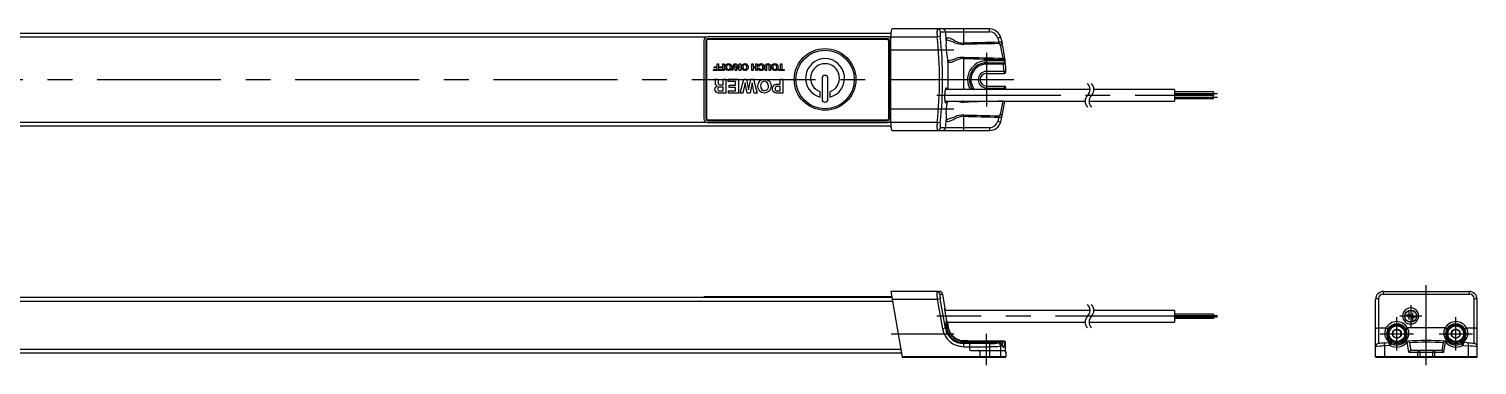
# Model space of a CAD drawing. Extents: x 1 to 743, y 0 to 119.
# Drawn here: x 371.7 to 742.8, y 33.2 to 119.3 of the extents above; entities that cross this region are included whole.
import ezdxf

# ---------------------------------------------------------------- set-up
doc = ezdxf.new("R2010")
doc.units = 0
doc.linetypes.add('CENTER', pattern=[50.8, 31.75, -6.35, 6.35, -6.35])
doc.linetypes.add('DASHED', pattern=[19.05, 12.7, -6.35])
doc.layers.get('0').update_dxf_attribs({"linetype": 'CONTINUOUS'})
doc.layers.add('CENTER', color=1, linetype='CENTER')

msp = doc.modelspace()

# ---------------------------------------------------------------- linework, layer by layer
at = {"color": 7, "linetype": 'CONTINUOUS'}
for p, q in [((617.87, 119.27), (592.91, 119.27)), ((611.27, 115.64), (611.27, 119.27)), ((617.87, 118.56), (617.87, 119.27)), ((61.62, 118.17), (592.6, 118.17)), ((545.24, 117.17), (61.66, 117.17)), ((544.68, 116.27), (544.68, 96.27)), ((545.18, 116.27), (545.18, 96.27)), ((545.38, 116.27), (545.38, 96.27)), ((591.68, 117.27), (545.68, 117.27)), ((591.68, 116.77), (545.68, 116.77)), ((591.68, 116.57), (545.68, 116.57)), ((591.98, 116.27), (591.98, 96.27)), ((592.12, 117.17), (592.56, 117.17)), ((592.18, 116.27), (592.18, 96.27)), ((592.56, 117.27), (604.47, 117.27)), ((592.56, 95.27), (592.56, 117.27)), ((605.25, 117.36), (604.47, 117.27)), ((605.32, 118.56), (617.87, 118.56)), ((606.8, 116.43), (606.81, 116.51)), ((606.81, 116.51), (606.81, 116.61)), ((620, 116.91), (620.25, 115.88)), ((620.75, 115.23), (620.65, 115.2)), ((620.85, 115.26), (620.75, 115.23)), ((620.77, 117.03), (621.13, 115.56)), ((620.94, 115.3), (620.85, 115.26)), ((621.01, 115.35), (620.94, 115.3)), ((621.07, 115.4), (621.01, 115.35)), ((621.11, 115.45), (621.07, 115.4)), ((621.13, 115.5), (621.11, 115.45)), ((621.13, 115.56), (621.13, 115.5)), ((611.27, 103.77), (611.27, 111.7)), ((547.18, 108.6), (547.18, 108.89)), ((547.18, 108.89), (548.04, 108.89)), ((548.4, 108.6), (547.18, 108.6)), ((547.28, 109.31), (547.28, 109.59)), ((547.28, 109.59), (548.04, 109.59)), ((548.04, 109.31), (547.28, 109.31)), ((548.04, 109.59), (548.04, 110.36)), ((548.04, 110.36), (548.4, 110.36)), ((548.04, 108.89), (548.04, 109.31)), ((548.4, 110.36), (548.4, 108.6)), ((548.63, 108.6), (548.63, 108.89)), ((548.63, 108.89), (549.5, 108.89)), ((549.85, 108.6), (548.63, 108.6)), ((548.73, 109.31), (548.73, 109.59)), ((548.73, 109.59), (549.5, 109.59)), ((549.5, 109.31), (548.73, 109.31)), ((549.5, 109.59), (549.5, 110.36)), ((549.5, 110.36), (549.85, 110.36)), ((549.5, 108.89), (549.5, 109.31)), ((549.85, 110.36), (549.85, 108.6)), ((550.12, 109.5), (550.18, 109.87)), ((550.15, 109.2), (550.12, 109.5)), ((550.33, 108.87), (550.15, 109.2)), ((550.18, 109.87), (550.4, 110.19)), ((550.56, 108.68), (550.33, 108.87)), ((550.4, 110.19), (550.66, 110.34)), ((550.54, 109.87), (550.45, 109.51)), ((550.45, 109.51), (550.48, 109.26)), ((550.48, 109.26), (550.6, 109.05)), ((550.7, 110.04), (550.54, 109.87)), ((550.94, 108.6), (550.56, 108.68)), ((550.6, 109.05), (550.77, 108.94)), ((550.66, 110.34), (550.95, 110.39)), ((550.93, 110.1), (550.7, 110.04)), ((550.77, 108.94), (550.96, 108.91)), ((551.13, 110.07), (550.93, 110.1)), ((551.1, 108.61), (550.94, 108.6)), ((550.95, 110.39), (551.34, 110.31)), ((550.96, 108.91), (551.2, 108.96)), ((551.26, 108.65), (551.1, 108.61)), ((551.3, 109.96), (551.13, 110.07)), ((551.2, 108.96), (551.37, 109.13)), ((551.4, 108.72), (551.26, 108.65)), ((551.43, 109.75), (551.3, 109.96)), ((551.34, 110.31), (551.58, 110.12)), ((551.37, 109.13), (551.44, 109.31)), ((551.59, 108.88), (551.4, 108.72)), ((551.46, 109.5), (551.43, 109.75)), ((551.44, 109.31), (551.46, 109.5)), ((551.58, 110.12), (551.76, 109.79)), ((551.73, 109.13), (551.59, 108.88)), ((551.79, 109.49), (551.73, 109.13)), ((551.76, 109.79), (551.79, 109.49)), ((551.89, 108.64), (552.39, 110.36)), ((552.03, 108.64), (551.89, 108.64)), ((552.53, 110.36), (552.03, 108.64)), ((552.39, 110.36), (552.53, 110.36)), ((552.7, 108.6), (552.7, 110.36)), ((552.7, 110.36), (553.05, 110.36)), ((553.05, 108.6), (552.7, 108.6)), ((553.05, 110.36), (553.75, 109.12)), ((553.75, 108.6), (553.05, 109.8)), ((553.05, 109.8), (553.05, 108.6)), ((553.75, 109.12), (553.75, 110.36)), ((553.75, 110.36), (554.11, 110.36)), ((554.11, 108.6), (553.75, 108.6)), ((554.11, 110.36), (554.11, 108.6)), ((554.35, 109.5), (554.41, 109.87)), ((554.39, 109.2), (554.35, 109.5)), ((554.56, 108.87), (554.39, 109.2)), ((554.41, 109.87), (554.63, 110.19)), ((554.8, 108.68), (554.56, 108.87)), ((554.63, 110.19), (554.89, 110.34)), ((554.77, 109.87), (554.68, 109.51)), ((554.68, 109.51), (554.71, 109.26)), ((554.71, 109.26), (554.84, 109.05)), ((554.94, 110.04), (554.77, 109.87)), ((555.17, 108.6), (554.8, 108.68)), ((554.84, 109.05), (555, 108.94)), ((554.89, 110.34), (555.19, 110.39)), ((555.17, 110.1), (554.94, 110.04)), ((555, 108.94), (555.19, 108.91)), ((555.36, 110.07), (555.17, 110.1)), ((555.33, 108.61), (555.17, 108.6)), ((555.19, 110.39), (555.57, 110.31)), ((555.19, 108.91), (555.43, 108.96)), ((555.49, 108.65), (555.33, 108.61)), ((555.53, 109.96), (555.36, 110.07)), ((555.43, 108.96), (555.6, 109.13)), ((555.64, 108.72), (555.49, 108.65)), ((555.66, 109.75), (555.53, 109.96)), ((555.57, 110.31), (555.81, 110.12)), ((555.6, 109.13), (555.67, 109.31)), ((555.82, 108.88), (555.64, 108.72)), ((555.69, 109.5), (555.66, 109.75)), ((555.67, 109.31), (555.69, 109.5)), ((555.81, 110.12), (555.99, 109.79)), ((555.97, 109.13), (555.82, 108.88)), ((556.03, 109.49), (555.97, 109.13)), ((555.99, 109.79), (556.03, 109.49)), ((556.93, 108.6), (556.93, 110.36)), ((556.93, 110.36), (557.28, 110.36)), ((557.28, 108.6), (556.93, 108.6)), ((557.28, 110.36), (557.28, 109.55)), ((557.28, 109.55), (557.99, 109.55)), ((557.99, 109.26), (557.28, 109.26)), ((557.28, 109.26), (557.28, 108.6)), ((557.99, 109.55), (557.99, 110.36)), ((557.99, 110.36), (558.34, 110.36)), ((557.99, 108.6), (557.99, 109.26)), ((558.34, 108.6), (557.99, 108.6)), ((558.34, 110.36), (558.34, 108.6)), ((558.58, 109.75), (558.66, 110.05)), ((558.93, 109.75), (558.58, 109.75)), ((558.62, 108.99), (558.58, 109.22)), ((558.58, 109.22), (558.92, 109.22)), ((558.76, 108.8), (558.62, 108.99)), ((558.66, 110.05), (558.82, 110.24)), ((559.01, 108.65), (558.76, 108.8)), ((558.82, 110.24), (559.1, 110.36)), ((558.92, 109.22), (558.97, 109.07)), ((558.95, 109.88), (558.93, 109.75)), ((559.02, 109.98), (558.95, 109.88)), ((558.97, 109.07), (559.08, 108.96)), ((559.31, 108.6), (559.01, 108.65)), ((559.16, 110.07), (559.02, 109.98)), ((559.08, 108.96), (559.19, 108.9)), ((559.1, 110.36), (559.34, 110.39)), ((559.32, 110.1), (559.16, 110.07)), ((559.19, 108.9), (559.31, 108.89)), ((559.31, 108.89), (559.6, 109)), ((559.6, 108.65), (559.31, 108.6)), ((559.5, 110.06), (559.32, 110.1)), ((559.34, 110.39), (559.7, 110.3)), ((559.65, 109.94), (559.5, 110.06)), ((559.6, 109), (559.7, 109.13)), ((559.9, 108.86), (559.6, 108.65)), ((559.75, 109.73), (559.65, 109.94)), ((559.7, 110.3), (559.97, 110.05)), ((559.7, 109.13), (559.75, 109.28)), ((559.77, 109.5), (559.75, 109.73)), ((559.75, 109.28), (559.77, 109.5)), ((560.05, 109.11), (559.9, 108.86)), ((559.97, 110.05), (560.07, 109.77)), ((560.1, 109.48), (560.05, 109.11)), ((560.07, 109.77), (560.1, 109.48)), ((560.39, 109.84), (560.44, 110.06)), ((560.39, 108.6), (560.39, 109.84)), ((560.74, 108.6), (560.39, 108.6)), ((560.44, 110.06), (560.55, 110.21)), ((560.55, 110.21), (560.84, 110.36)), ((560.77, 109.94), (560.74, 109.83)), ((560.74, 109.83), (560.74, 108.6)), ((560.81, 109.99), (560.77, 109.94)), ((560.97, 110.07), (560.81, 109.99)), ((560.84, 110.36), (561.1, 110.39)), ((561.09, 110.08), (560.97, 110.07)), ((561.19, 110.07), (561.09, 110.08)), ((561.1, 110.39), (561.36, 110.34)), ((561.28, 110.03), (561.19, 110.07)), ((561.37, 109.94), (561.28, 110.03)), ((561.36, 110.34), (561.59, 110.19)), ((561.41, 109.83), (561.37, 109.94)), ((561.41, 108.6), (561.41, 109.83)), ((561.76, 108.6), (561.41, 108.6)), ((561.59, 110.19), (561.71, 110.02)), ((561.71, 110.02), (561.76, 109.82)), ((561.76, 109.82), (561.76, 108.6)), ((562.02, 109.5), (562.09, 109.87)), ((562.06, 109.2), (562.02, 109.5)), ((562.23, 108.87), (562.06, 109.2)), ((562.09, 109.87), (562.3, 110.19)), ((562.47, 108.68), (562.23, 108.87)), ((562.3, 110.19), (562.56, 110.34)), ((562.44, 109.87), (562.35, 109.51)), ((562.35, 109.51), (562.39, 109.26)), ((562.39, 109.26), (562.51, 109.05)), ((562.61, 110.04), (562.44, 109.87)), ((562.85, 108.6), (562.47, 108.68)), ((562.51, 109.05), (562.67, 108.94)), ((562.56, 110.34), (562.86, 110.39)), ((562.84, 110.1), (562.61, 110.04)), ((562.67, 108.94), (562.87, 108.91)), ((563.04, 110.07), (562.84, 110.1)), ((563.01, 108.61), (562.85, 108.6)), ((562.86, 110.39), (563.24, 110.31)), ((562.87, 108.91), (563.1, 108.96)), ((563.16, 108.65), (563.01, 108.61)), ((563.2, 109.96), (563.04, 110.07)), ((563.1, 108.96), (563.28, 109.13)), ((563.31, 108.72), (563.16, 108.65)), ((563.33, 109.75), (563.2, 109.96)), ((563.24, 110.31), (563.49, 110.12)), ((563.28, 109.13), (563.35, 109.31)), ((563.5, 108.88), (563.31, 108.72)), ((563.37, 109.5), (563.33, 109.75)), ((563.35, 109.31), (563.37, 109.5)), ((563.49, 110.12), (563.66, 109.79)), ((563.64, 109.13), (563.5, 108.88)), ((563.7, 109.49), (563.64, 109.13)), ((563.66, 109.79), (563.7, 109.49)), ((563.83, 108.6), (563.83, 108.89)), ((563.83, 108.89), (564.34, 108.89)), ((565.22, 108.6), (563.83, 108.6)), ((564.34, 108.89), (564.34, 110.36)), ((564.34, 110.36), (564.69, 110.36)), ((564.69, 110.36), (564.69, 108.89)), ((564.69, 108.89), (565.22, 108.89)), ((565.22, 108.89), (565.22, 108.6)), ((621.86, 111.13), (617.11, 111.13)), ((617.11, 110.27), (617.11, 111.13)), ((617.11, 110.61), (621.38, 110.61)), ((621.42, 110.27), (617.11, 110.27)), ((621.6, 108.39), (617.11, 108.39)), ((617.11, 108.39), (617.11, 107.89)), ((617.11, 107.89), (621.6, 107.89)), ((621.42, 110.27), (621.47, 110.27)), ((622.1, 108.42), (621.6, 108.39)), ((621.6, 108.39), (621.6, 107.89)), ((621.87, 111.16), (621.86, 111.13)), ((547.5, 106.25), (547.5, 106.39)), ((547.5, 106.39), (548.26, 106.39)), ((547.57, 106.16), (547.5, 106.25)), ((547.52, 103.84), (547.56, 104.13)), ((547.56, 104.13), (547.69, 104.39)), ((547.61, 106), (547.57, 106.16)), ((547.65, 105.14), (547.61, 106)), ((547.68, 105.01), (547.65, 105.14)), ((547.87, 104.8), (547.68, 105.01)), ((547.69, 104.39), (548.05, 104.69)), ((548.05, 104.69), (547.87, 104.8)), ((548.21, 104.03), (548.18, 103.87)), ((548.28, 104.18), (548.21, 104.03)), ((548.26, 106.39), (548.33, 106.16)), ((548.42, 104.34), (548.28, 104.18)), ((548.33, 106.16), (548.36, 105.98)), ((548.36, 105.98), (548.36, 105.44)), ((548.36, 105.44), (548.37, 105.26)), ((548.37, 105.26), (548.42, 105.12)), ((548.42, 105.12), (548.5, 105.04)), ((548.62, 104.4), (548.42, 104.34)), ((548.5, 105.04), (548.6, 105)), ((548.6, 105), (548.78, 104.98)), ((549.64, 104.4), (548.62, 104.4)), ((548.78, 104.98), (549.64, 104.98)), ((549.64, 104.98), (549.64, 106.39)), ((549.64, 106.39), (550.34, 106.39)), ((549.64, 103.43), (549.64, 104.4)), ((550.34, 106.39), (550.34, 102.86)), ((550.92, 105.81), (550.92, 106.39)), ((550.92, 106.39), (553.52, 106.39)), ((552.81, 105.81), (550.92, 105.81)), ((551.14, 104.27), (551.14, 104.84)), ((551.14, 104.84), (552.81, 104.84)), ((552.81, 104.27), (551.14, 104.27)), ((552.81, 104.84), (552.81, 105.81)), ((552.81, 103.43), (552.81, 104.27)), ((553.52, 106.39), (553.52, 102.86)), ((553.95, 102.86), (554.92, 106.39)), ((555.24, 105.5), (554.7, 102.86)), ((554.92, 106.39), (555.56, 106.39)), ((555.76, 102.86), (555.24, 105.5)), ((555.56, 106.39), (556.14, 103.67)), ((556.14, 103.67), (556.72, 106.39)), ((557.03, 105.47), (556.51, 102.86)), ((556.72, 106.39), (557.36, 106.39)), ((557.57, 102.86), (557.03, 105.47)), ((557.36, 106.39), (558.32, 102.86)), ((558.54, 104.65), (558.67, 105.41)), ((558.62, 104.06), (558.54, 104.65)), ((558.97, 103.39), (558.62, 104.06)), ((558.67, 105.41), (559.11, 106.04)), ((559.11, 106.04), (559.62, 106.34)), ((559.38, 105.4), (559.21, 104.67)), ((559.21, 104.67), (559.27, 104.18)), ((559.27, 104.18), (559.52, 103.75)), ((559.72, 105.74), (559.38, 105.4)), ((559.62, 106.34), (560.22, 106.43)), ((560.18, 105.86), (559.72, 105.74)), ((560.57, 105.8), (560.18, 105.86)), ((560.22, 106.43), (560.98, 106.27)), ((560.91, 105.59), (560.57, 105.8)), ((561.17, 105.15), (560.91, 105.59)), ((560.98, 106.27), (561.47, 105.9)), ((561.05, 103.91), (561.2, 104.27)), ((561.23, 104.65), (561.17, 105.15)), ((561.2, 104.27), (561.23, 104.65)), ((561.47, 105.9), (561.82, 105.23)), ((561.9, 104.64), (561.78, 103.92)), ((561.82, 105.23), (561.9, 104.64)), ((562.25, 103.98), (562.32, 104.43)), ((562.29, 103.6), (562.25, 103.98)), ((562.32, 104.43), (562.56, 104.81)), ((562.56, 104.81), (562.85, 105.03)), ((562.85, 105.03), (563.19, 105.11)), ((562.93, 104.12), (562.91, 103.93)), ((562.91, 103.93), (562.94, 103.72)), ((563.03, 104.34), (562.93, 104.12)), ((563.14, 104.46), (563.03, 104.34)), ((563.23, 104.52), (563.14, 104.46)), ((563.19, 105.11), (564.19, 105.11)), ((563.33, 104.53), (563.23, 104.52)), ((564.19, 104.53), (563.33, 104.53)), ((564.19, 105.11), (564.19, 106.39)), ((564.19, 106.39), (564.89, 106.39)), ((564.19, 103.43), (564.19, 104.53)), ((564.89, 106.39), (564.89, 102.86)), ((574.98, 106.67), (574.98, 101.22)), ((575.78, 107.37), (575.68, 107.37)), ((576.48, 101.22), (576.48, 106.67)), ((617.11, 104.64), (617.11, 104.14)), ((617.11, 104.64), (621.6, 104.64)), ((617.11, 104.14), (621.6, 104.14)), ((621.6, 104.64), (621.6, 104.14)), ((621.6, 104.14), (622.1, 104.12)), ((547.57, 103.47), (547.52, 103.84)), ((547.81, 103.08), (547.57, 103.47)), ((548.04, 102.93), (547.81, 103.08)), ((548.38, 102.86), (548.04, 102.93)), ((548.18, 103.87), (548.21, 103.68)), ((548.21, 103.68), (548.32, 103.52)), ((548.32, 103.52), (548.45, 103.45)), ((550.34, 102.86), (548.38, 102.86)), ((548.45, 103.45), (548.6, 103.43)), ((548.6, 103.43), (549.64, 103.43)), ((551, 102.86), (551, 103.43)), ((551, 103.43), (552.81, 103.43)), ((553.52, 102.86), (551, 102.86)), ((554.7, 102.86), (553.95, 102.86)), ((556.51, 102.86), (555.76, 102.86)), ((558.32, 102.86), (557.57, 102.86)), ((559.44, 103.02), (558.97, 103.39)), ((560.19, 102.86), (559.44, 103.02)), ((559.52, 103.75), (559.85, 103.54)), ((559.85, 103.54), (560.23, 103.48)), ((560.83, 102.95), (560.19, 102.86)), ((560.23, 103.48), (560.7, 103.58)), ((560.7, 103.58), (561.05, 103.91)), ((561.19, 103.14), (560.83, 102.95)), ((561.5, 103.41), (561.19, 103.14)), ((561.78, 103.92), (561.5, 103.41)), ((562.43, 103.25), (562.29, 103.6)), ((562.79, 102.95), (562.43, 103.25)), ((563.27, 102.86), (562.79, 102.95)), ((562.94, 103.72), (563.05, 103.54)), ((563.05, 103.54), (563.19, 103.46)), ((563.19, 103.46), (563.35, 103.43)), ((564.89, 102.86), (563.27, 102.86)), ((563.35, 103.43), (564.19, 103.43)), ((574.48, 101.83), (574.48, 103.19)), ((575.68, 100.52), (575.78, 100.52)), ((576.98, 103.19), (576.98, 101.83)), ((606.44, 100.77), (642.4, 100.77)), ((643.66, 103.77), (606.56, 103.77)), ((643.4, 100.77), (665.31, 100.77)), ((665.31, 103.77), (644.66, 103.77)), ((665.31, 103.77), (665.31, 100.77)), ((675.31, 103.14), (665.31, 103.14)), ((675.31, 102.34), (665.31, 102.34)), ((675.31, 102.19), (665.31, 102.19)), ((675.31, 101.39), (665.31, 101.39)), ((675.31, 103.14), (675.31, 102.34)), ((675.31, 101.39), (675.31, 102.19)), ((611.27, 93.27), (611.27, 96.9)), ((620.25, 96.66), (620, 95.63)), ((620.75, 97.31), (620.65, 97.33)), ((620.85, 97.28), (620.75, 97.31)), ((620.77, 95.51), (621.13, 96.98)), ((620.94, 97.24), (620.85, 97.28)), ((621.01, 97.19), (620.94, 97.24)), ((621.07, 97.14), (621.01, 97.19)), ((621.11, 97.08), (621.07, 97.14)), ((621.13, 97.03), (621.11, 97.08)), ((621.13, 96.98), (621.13, 97.03)), ((592.6, 94.37), (61.62, 94.37)), ((61.66, 95.37), (545.24, 95.37)), ((545.68, 95.97), (591.68, 95.97)), ((545.68, 95.77), (591.68, 95.77)), ((545.68, 95.27), (591.68, 95.27)), ((592.56, 95.37), (592.12, 95.37)), ((604.47, 95.27), (592.56, 95.27)), ((592.91, 93.27), (617.87, 93.27)), ((605.25, 95.18), (604.47, 95.27)), ((617.87, 93.97), (605.32, 93.97)), ((606.8, 96.1), (606.81, 96.02)), ((606.81, 96.02), (606.81, 95.93)), ((617.87, 93.97), (617.87, 93.27)), ((604.41, 52.02), (592.56, 52.02)), ((592.56, 52.02), (595.53, 35.17)), ((604.41, 52.02), (605.02, 52.02)), ((718.85, 52.02), (740.85, 52.02)), ((61.23, 49.57), (592.99, 49.57)), ((61.4, 50.57), (592.81, 50.57)), ((592.68, 50.67), (544.68, 50.67)), ((544.68, 50.67), (544.68, 50.57)), ((545.68, 50.57), (545.68, 50.67)), ((591.68, 50.67), (591.68, 50.57)), ((592.68, 50.57), (592.68, 50.67)), ((592.91, 50.02), (604.47, 50.02)), ((605.26, 50.16), (604.47, 50.02)), ((604.47, 50.02), (605.81, 42.45)), ((605.19, 51.36), (605.81, 51.36)), ((606.59, 42.59), (605.26, 50.16)), ((605.81, 51.36), (606.55, 47.17)), ((716.85, 35.27), (716.85, 50.02)), ((717.55, 50.16), (717.55, 38.67)), ((718.76, 51.36), (740.94, 51.36)), ((742.14, 38.67), (742.14, 50.16)), ((742.85, 35.27), (742.85, 50.02)), ((643.66, 47.17), (606.41, 47.17)), ((665.31, 47.17), (644.66, 47.17)), ((665.31, 47.17), (665.31, 44.17)), ((675.31, 46.22), (665.31, 46.22)), ((675.31, 45.42), (665.31, 45.42)), ((675.31, 45.12), (665.31, 45.12)), ((675.31, 46.22), (675.31, 45.12)), ((723.76, 45.74), (724.3, 45.65)), ((727.4, 45.65), (727.9, 45.74)), ((606.59, 42.59), (605.81, 42.45)), ((606.59, 42.59), (606.81, 42.63)), ((606.85, 42.4), (606.92, 42.42)), ((606.89, 42.41), (606.92, 42.42)), ((606.92, 42.42), (607.01, 42.46)), ((606.95, 44.17), (642.4, 44.17)), ((607.01, 42.46), (607.08, 42.5)), ((607.08, 44.17), (607.33, 42.72)), ((607.08, 42.5), (607.14, 42.55)), ((607.14, 42.55), (607.18, 42.6)), ((607.18, 42.6), (607.21, 42.65)), ((607.21, 42.7), (607.33, 42.72)), ((607.21, 42.65), (607.21, 42.7)), ((643.4, 44.17), (665.31, 44.17)), ((722.3, 42.32), (721.3, 41.74)), ((721.3, 41.74), (721.3, 40.59)), ((723.3, 41.74), (722.3, 42.32)), ((723.3, 40.59), (723.3, 41.74)), ((737.4, 42.32), (736.4, 41.74)), ((736.4, 41.74), (736.4, 40.59)), ((738.4, 41.74), (737.4, 42.32)), ((738.4, 40.59), (738.4, 41.74)), ((59.06, 37.27), (595.16, 37.27)), ((611.27, 39.42), (612.31, 39.42)), ((611.27, 39.27), (611.27, 39.42)), ((611.27, 37.87), (611.27, 38.98)), ((620.26, 38.96), (611.27, 38.98)), ((617.87, 38.67), (611.27, 38.67)), ((611.27, 37.87), (617.87, 37.87)), ((617.11, 39.3), (621.87, 39.3)), ((617.87, 38.67), (617.87, 35.17)), ((620.26, 38.96), (620, 38.86)), ((620.78, 38.06), (621.13, 38.2)), ((620.78, 35.27), (620.78, 38.06)), ((621.87, 39.3), (621.87, 39.3)), ((621.87, 39.3), (621.87, 39.3)), ((621.87, 39.08), (621.93, 36.42)), ((720.56, 38.2), (719.09, 38.06)), ((719.09, 38.06), (719.09, 35.27)), ((719.21, 38.86), (720.24, 38.96)), ((720.24, 38.96), (720.48, 38.98)), ((720.59, 38.86), (720.8, 38.9)), ((721.3, 40.59), (722.3, 40.01)), ((722.3, 40.01), (723.3, 40.59)), ((724.1, 39.14), (724.35, 39.13)), ((724.41, 39.27), (724.95, 39.3)), ((724.9, 39.08), (724.95, 39.3)), ((725.38, 36.42), (724.9, 39.08)), ((724.95, 39.3), (724.98, 39.3)), ((725.5, 38.89), (725.85, 36.92)), ((734.19, 38.89), (733.85, 36.92)), ((734.32, 36.42), (734.79, 39.08)), ((734.74, 39.3), (734.71, 39.3)), ((734.79, 39.08), (734.74, 39.3)), ((735.28, 39.27), (734.74, 39.3)), ((735.59, 39.14), (735.35, 39.13)), ((736.4, 40.59), (737.4, 40.01)), ((737.4, 40.01), (738.4, 40.59)), ((739.11, 38.86), (738.89, 38.9)), ((739.14, 38.2), (740.61, 38.06)), ((739.46, 38.96), (739.22, 38.98)), ((740.49, 38.86), (739.46, 38.96)), ((740.61, 38.06), (740.61, 35.27)), ((58.88, 36.27), (595.33, 36.27)), ((622.11, 35.27), (595.51, 35.27)), ((595.53, 35.17), (622.01, 35.17)), ((621.93, 36.42), (622.11, 36.42)), ((622.01, 35.17), (622.01, 35.17)), ((622.11, 36.42), (622.11, 35.27)), ((622.11, 36.42), (622.11, 35.27)), ((622.11, 36.42), (622.11, 36.42)), ((622.11, 35.27), (622.11, 35.27)), ((742.85, 35.27), (716.85, 35.27)), ((716.95, 35.17), (742.75, 35.17)), ((725.38, 36.42), (734.32, 36.42)), ((725.85, 36.92), (725.84, 36.92)), ((733.85, 36.92), (725.85, 36.92)), ((727.7, 35.27), (727.7, 36.42)), ((728.22, 36.42), (728.22, 35.27)), ((731.47, 36.42), (731.47, 35.27)), ((732, 35.27), (732, 36.42)), ((733.85, 36.92), (733.85, 36.92))]:
    msp.add_line(p, q, dxfattribs=at)
at = {"color": 3, "linetype": 'DASHED'}
for p, q in [((612.74, 38.48), (612.74, 37.27)), ((613.09, 36.92), (621.92, 36.92)), ((615.48, 35.17), (615.48, 36.42))]:
    msp.add_line(p, q, dxfattribs=at)
at = {"color": 7, "linetype": 'CONTINUOUS'}
for centre, radius in [((575.73, 106.34), 7.9), ((575.73, 106.34), 7.5), ((725.85, 45.67), 1.55), ((725.85, 45.67), 1.5), ((725.37, 45.82), 0.4), ((726.32, 45.52), 0.4), ((722.3, 41.12), 2.55), ((722.3, 41.17), 2.25), ((722.3, 41.17), 2), ((722.3, 41.17), 1.15), ((737.4, 41.12), 2.55), ((737.4, 41.17), 2.25), ((737.4, 41.17), 2), ((737.4, 41.17), 1.15)]:
    msp.add_circle(centre, radius, dxfattribs=at)
for centre, radius, start, end in [((597.59, 117.8), 5.01, 168.2658, 174.2198), ((594.59, 118.43), 1.94, 160.5803, 168.2476), ((593.41, 118.84), 0.687, 149.6811, 160.5387), ((593.03, 119.06), 0.25, 134.5489, 149.4727), ((592.92, 119.18), 0.0861, 93.3496, 136.6227), ((607.87, 118.63), 3.44, 173.1807, 177.3966), ((613.23, 118.39), 8.81, 177.4128, 180.7064), ((605.67, 118.89), 1.22, 167.2159, 173.1665), ((604.9, 119.07), 0.432, 158.6565, 167.0528), ((604.61, 119.18), 0.122, 144.199, 159.0716), ((604.55, 119.22), 0.0485, 103.9645, 141.3467), ((604.53, 118.48), 0.792, 6.4933, 89.6288), ((605.8, 118.48), 0.792, 6.4933, 89.6288), ((617.87, 116.27), 3, 14.6238, 90.0411), ((545.68, 116.27), 1, 90.0003, 179.9996), ((545.68, 116.27), 0.5, 90.0012, 179.9996), ((545.68, 116.27), 0.3, 89.9985, 180.0034), ((591.68, 116.27), 1, 28.6233, 90), ((591.68, 116.27), 0.5, 0.0004, 90), ((591.68, 116.27), 0.3, 359.9966, 90), ((602.55, 117.29), 10, 174.1869, 180.1549), ((622.29, 118.5), 17.87, 180.6918, 183.9393), ((506.4, 106.27), 98.69, 353.6003, 6.3997), ((608.4, 118.03), 3.2, 175.4496, 181.0205), ((612.3, 118.14), 7.09, 181.346, 186.367), ((606.45, 118.19), 1.23, 168.2194, 175.4403), ((605.6, 118.36), 0.372, 156.4445, 168.4097), ((506.37, 106.27), 99.5, 353.6018, 6.3982), ((605.35, 118.48), 0.0903, 108.288, 157.6571), ((504.83, 106.27), 102.5, 5.7874, 6.8882), ((621.18, 114.93), 14.45, 174.0276, 194.6103), ((607.35, 116.51), 0.55, 137.8154, 169.7208), ((583.21, 45.29), 75.03, 69.8942, 71.6598), ((607.2, 116.56), 0.411, 85.7145, 128.4998), ((607.06, 115.07), 1.9, 66.3935, 84.8463), ((600.02, 98.51), 19.9, 63.3969, 66.929), ((613.09, 124.67), 9.35, 243.6025, 251.1235), ((611.33, 121.76), 6.45, 248.7511, 269.5088), ((611.2, 119.13), 3.49, 251.0114, 271.141), ((761.33, -5351.14), 5468.83, 91.47817, 91.57231), ((439.74, 110.88), 171.6, 1.4796, 1.5884), ((801.55, -7630.61), 7748.26, 91.340672, 91.407118), ((617.86, 116.36), 2.2, 14.3731, 89.8505), ((620.68, 115.07), 1.96, 87.18, 110.1933), ((620.47, 114.58), 1.32, 77.4243, 99.5278), ((446.46, 111.37), 173.85, 1.3722, 1.4875), ((620.26, 115.16), 0.37, 48.0019, 90.4871), ((620.22, 115.1), 0.447, 13.4767, 48.5616), ((590.87, 107.35), 30.8, 8.2513, 14.7724), ((620.62, 115.24), 0.64, 54.7056, 77.4889), ((620.79, 115.48), 0.348, 13.1438, 55.0892), ((579.67, 106.27), 42.48, 6.6833, 12.6246), ((575.73, 106.67), 5, 284.4775, 255.5225), ((606.4, 119.44), 8.26, 275.6118, 290.3586), ((612.79, 102.76), 9.17, 106.5342, 113.4105), ((611.27, 105.6), 6.41, 89.9186, 108.1265), ((611.19, 108.13), 3.57, 88.744, 106.3924), ((865.61, 104.7), 254.43, 178.3535, 178.4234), ((758.8, 5466.78), 5357.11, 268.42191, 268.53394), ((797.14, 7558.89), 7449.19, 268.570285, 268.647776), ((620.62, 110.55), 1.42, 38.076, 59.1689), ((621.02, 110.92), 0.884, 16.2254, 35.1635), ((575.73, 106.67), 3.7, 289.7452, 250.2548), ((606.84, 111.15), 0.374, 357.0612, 20.653), ((504.77, 106.27), 102.56, 358.6032, 2.7193), ((607.88, 111.33), 0.69, 196.7103, 219.5537), ((607.68, 111.18), 0.44, 220.9904, 256.8248), ((607.76, 111.89), 1.15, 260.6992, 288.1416), ((605.2, 120.06), 9.71, 287.4696, 293.9663), ((617.11, 106.27), 4.86, 90.0415, 210.9301), ((617.09, 106.27), 4.35, 89.7296, 215.1031), ((617.11, 106.27), 4, 90, 218.6822), ((617.11, 106.27), 2.12, 90, 270), ((617.11, 106.27), 1.62, 90, 270), ((621.25, 111.22), 0.616, 281.5968, 351.8822), ((579.66, 105.78), 42, 6.1402, 6.6171), ((621.42, 110.83), 0.557, 275.2747, 312.5614), ((579.66, 106.27), 42, 2.9001, 5.4685), ((621.6, 108.39), 0.5, 270, 2.9002), ((621.53, 110.71), 0.393, 311.8366, 4.7506), ((579.66, 106.27), 42.5, 6.0403, 6.6845), ((621.71, 111.19), 0.164, 348.8133, 6.9007), ((579.66, 106.27), 42.5, 2.9001, 6.0403), ((575.68, 106.67), 0.7, 90.0002, 180), ((575.78, 106.67), 0.7, 360, 89.9998), ((607.92, 103.47), 1.39, 158.5019, 164.2085), ((607.09, 103.81), 0.491, 143.2404, 159.365), ((606.84, 104), 0.177, 125.7231, 141.9043), ((606.79, 104.06), 0.0925, 95.1295, 126.1032), ((606.78, 104.09), 0.0709, 48.9045, 92.7849), ((606.73, 104.03), 0.147, 31.8007, 49.6045), ((606.45, 103.86), 0.476, 14.421, 30.1971), ((603.52, 103.06), 3.51, 11.61, 15.2333), ((579.66, 106.27), 42, 356.5875, 357.0999), ((621.6, 104.14), 0.5, 357.0923, 90.0075), ((579.66, 106.27), 42.5, 356.6277, 357.0999), ((575.68, 101.22), 0.7, 179.9999, 269.9998), ((575.78, 101.22), 0.7, 270.0002, 0.0001), ((617.95, 101.8), 11.58, 176.5987, 182.0721), ((612.4, 101.6), 6.02, 182.1159, 187.3792), ((614.62, 102.07), 8.24, 169.4374, 177.1311), ((608.68, 101.11), 2.27, 187.227, 194.1949), ((606.99, 100.68), 0.529, 193.6273, 208.6092), ((609.78, 102.95), 3.32, 164.297, 169.0707), ((606.68, 100.52), 0.173, 210.1117, 233.0711), ((606.7, 100.57), 0.227, 235.8665, 253.3305), ((606.52, 100.57), 0.249, 296.8954, 324.7811), ((621.18, 97.61), 14.45, 167.3613, 185.9724), ((606.34, 100.68), 0.463, 326.5774, 341.576), ((603.78, 101.53), 3.16, 341.7321, 346.1244), ((611.27, 106.93), 6.41, 254.0697, 270.0814), ((865.61, 107.83), 254.43, 181.591, 181.6465), ((797.14, -7346.35), 7449.19, 91.352224, 91.429715), ((590.87, 105.19), 30.8, 345.2276, 351.7487), ((579.67, 106.26), 42.48, 347.3754, 352.5653), ((620.62, 101.99), 1.42, 300.8311, 300.9657), ((583.21, 167.24), 75.03, 288.3402, 290.1058), ((613.09, 87.86), 9.35, 108.8765, 116.3975), ((611.33, 90.78), 6.45, 90.4912, 111.2489), ((611.2, 93.4), 3.49, 88.859, 108.9886), ((439.74, 101.65), 171.6, 358.4116, 358.5204), ((761.33, 5563.67), 5468.83, 268.42769, 268.52183), ((801.55, 7843.15), 7748.26, 268.592882, 268.659328), ((446.46, 101.17), 173.85, 358.5125, 358.6278), ((620.47, 97.96), 1.32, 260.4722, 282.5757), ((620.26, 97.38), 0.37, 269.5129, 311.9981), ((620.22, 97.44), 0.447, 311.4384, 346.5233), ((620.62, 97.3), 0.64, 282.5111, 305.2944), ((620.79, 97.06), 0.348, 304.9108, 346.8562), ((545.68, 96.27), 1, 180.0004, 269.9997), ((545.68, 96.27), 0.5, 180.0004, 269.9988), ((545.68, 96.27), 0.3, 179.9966, 270.0015), ((591.68, 96.27), 0.5, 270, 359.9996), ((591.68, 96.27), 0.3, 270, 0.0034), ((591.68, 96.27), 1, 270, 331.3767), ((602.55, 95.24), 10, 179.8451, 185.8131), ((597.59, 94.73), 5.01, 185.7802, 191.7342), ((594.59, 94.11), 1.94, 191.7524, 199.4197), ((593.41, 93.69), 0.687, 199.4613, 210.3189), ((593.03, 93.47), 0.25, 210.5273, 225.4511), ((592.92, 93.35), 0.0861, 223.3773, 266.6504), ((622.29, 94.04), 17.87, 176.0607, 179.3082), ((613.23, 94.15), 8.81, 179.2936, 182.5872), ((607.87, 93.91), 3.44, 182.6034, 186.8193), ((605.67, 93.64), 1.22, 186.8335, 192.7841), ((604.9, 93.47), 0.432, 192.9472, 201.3435), ((604.61, 93.36), 0.122, 200.9284, 215.801), ((604.55, 93.31), 0.0485, 218.6533, 256.0355), ((604.53, 94.06), 0.792, 270.3712, 353.5067), ((612.3, 94.39), 7.09, 173.633, 178.654), ((608.4, 94.5), 3.2, 178.9795, 184.5504), ((606.45, 94.35), 1.23, 184.5597, 191.7806), ((605.6, 94.17), 0.372, 191.5903, 203.5555), ((605.35, 94.06), 0.0903, 202.3429, 251.712), ((605.8, 94.06), 0.792, 270.3712, 353.5067), ((504.83, 106.26), 102.5, 353.1118, 354.2126), ((607.35, 96.03), 0.55, 190.2792, 222.1846), ((607.2, 95.98), 0.411, 231.5002, 274.2855), ((607.06, 97.46), 1.9, 275.1537, 293.6065), ((600.02, 114.03), 19.9, 293.071, 296.6031), ((617.86, 96.17), 2.2, 270.1495, 345.6269), ((617.87, 96.26), 3, 269.9589, 345.3762), ((620.68, 97.47), 1.96, 249.8067, 272.82), ((604.63, 51.89), 0.258, 150.0913, 177.9944), ((604.4, 51.22), 0.796, 9.7249, 89.8612), ((605.02, 51.22), 0.8, 10, 90), ((718.85, 50.02), 2, 90.0616, 179.9384), ((720.22, 51.5), 1.46, 159.2494, 185.6349), ((739.48, 51.5), 1.46, 354.3652, 20.7505), ((740.85, 50.02), 2, 0.0635, 89.9365), ((606.12, 51.74), 1.75, 174.9976, 179.102), ((610.09, 51.68), 5.73, 179.0304, 181.5439), ((617.83, 51.88), 13.47, 181.5441, 183.6824), ((628.62, 52.6), 24.28, 183.725, 186.0969), ((605.26, 51.28), 0.108, 132.9812, 173.4064), ((605.72, 51.2), 0.575, 170.6653, 178.2437), ((607.13, 51.15), 1.98, 178.0749, 182.4676), ((609.95, 51.27), 4.8, 182.4582, 186.0877), ((613.96, 51.71), 8.84, 186.1562, 190.1026), ((717.4, 49.08), 1.09, 81.8396, 120.3668), ((718.76, 50.15), 1.21, 89.846, 179.7077), ((740.94, 50.15), 1.21, 0.2933, 90.1531), ((742.3, 49.08), 1.09, 59.6332, 98.1604), ((606.55, 47.6), 0.177, 171.1994, 176.3745), ((606.85, 47.58), 0.477, 176.4277, 180.2709), ((607.67, 47.58), 1.3, 180.3011, 183.1262), ((606.4, 47.63), 0.0191, 142.6024, 166.6152), ((606.38, 47.64), 0.00383, 89.4013, 140.9532), ((606.38, 47.63), 0.00552, 47.4173, 83.1413), ((606.44, 47.61), 0.0695, 164.502, 171.0925), ((616, 48.22), 9.65, 184.2319, 187.9259), ((606.37, 47.62), 0.0266, 28.7287, 46.8847), ((606.32, 47.59), 0.0871, 24.6199, 30.1598), ((606.2, 47.54), 0.213, 19.972, 24.5124), ((605.88, 47.42), 0.56, 16.4713, 19.9148), ((604.95, 47.14), 1.53, 13.917, 16.4392), ((594.12, 44.57), 12.66, 11.8237, 13.421), ((635.49, 50.86), 29.32, 187.7757, 190.2077), ((636.82, 51.05), 30.66, 190.12, 192.1723), ((620, 47.45), 13.46, 192.3018, 194.639), ((725.83, 45.73), 2.07, 358.1609, 181.8391), ((725.83, 45.75), 2.07, 182.2126, 357.7874), ((611.27, 43.42), 5.55, 190, 270), ((611.27, 43.42), 4.75, 190, 270), ((608.33, 43.95), 1.62, 168.9492, 183.3366), ((614.98, 44.05), 8.27, 181.3938, 184.2226), ((606.82, 44.23), 0.0908, 144.8603, 160.9047), ((623.69, 44.72), 17.01, 184.3084, 187.0599), ((606.77, 44.27), 0.0226, 84.6949, 149.1693), ((606.76, 44.25), 0.0414, 40.0024, 75.2081), ((606.68, 44.18), 0.146, 32.7738, 42.7554), ((605.15, 43.43), 1.85, 14.0517, 26.539), ((611.1, 43.32), 4.34, 189.1417, 272.305), ((598.35, 41.48), 8.92, 13.0263, 15.6173), ((609.01, 44.58), 2.1, 194.5758, 199.061), ((607.41, 44.04), 0.413, 199.9566, 203.7696), ((597.65, 42.82), 9.47, 7.3662, 8.1964), ((607.18, 43.93), 0.158, 203.8332, 208.8024), ((607.1, 43.89), 0.0655, 208.922, 214.9285), ((607.07, 43.87), 0.0313, 215.1167, 221.4107), ((567.83, 34.52), 40.22, 11.7305, 12.8771), ((605.87, 43.87), 1.19, 1.2316, 7.8622), ((607.05, 43.85), 0.00325, 267.7451, 314.7033), ((607.05, 43.85), 0.00502, 233.9011, 264.3465), ((607.05, 43.85), 0.00825, 314.8056, 336.3489), ((607.04, 43.86), 0.0211, 335.2685, 343.7045), ((607.06, 43.86), 0.0141, 220.8355, 234.7795), ((606.69, 43.89), 0.373, 356.7054, 0.5113), ((606.93, 43.88), 0.131, 351.2351, 356.6584), ((607.01, 43.87), 0.0493, 343.9165, 351.1315), ((611.35, 43.48), 4.21, 190.6661, 268.8524), ((611.27, 43.42), 4, 190, 270), ((717.4, 41.52), 1.09, 81.8398, 120.3667), ((729.71, -528.32), 571.04, 91.0238, 91.2202), ((721.73, 41.32), 2.58, 149.4449, 195.7518), ((722.26, 41.17), 3.12, 29.3807, 152.1219), ((718.94, 41.21), 1.53, 46.2452, 68.3552), ((722.35, 41.09), 2.65, 152.3902, 193.6548), ((722.3, 41.11), 2.6, 29.165, 152.3512), ((722.45, 41.47), 2.95, 311.7003, 348.5438), ((725.28, 41.9), 0.858, 110.5803, 146.4305), ((722.3, 41.09), 2.6, 350.8805, 29.4348), ((729.85, -538.53), 581.26, 89.52038, 90.47962), ((722.88, 41.35), 2.5, 349.3787, 32.853), ((736.81, 41.35), 2.5, 147.147, 190.6213), ((737.24, 41.47), 2.95, 191.4562, 228.2997), ((737.43, 41.17), 3.12, 27.8781, 150.6193), ((734.41, 41.9), 0.858, 33.5695, 69.4197), ((737.39, 41.09), 2.6, 150.5652, 189.1195), ((737.39, 41.11), 2.6, 27.6488, 150.835), ((740.75, 41.21), 1.53, 111.6448, 133.7548), ((737.35, 41.09), 2.65, 346.3452, 27.6098), ((729.98, -528.32), 571.04, 88.7798, 88.9762), ((737.96, 41.32), 2.58, 344.2482, 30.5551), ((742.3, 41.52), 1.09, 59.6333, 98.1602), ((699.71, -59609.36), 59648.69, 90.0748937, 90.0849551), ((610.4, 39.15), 0.879, 359.5846, 8.0914), ((707.39, 123318.28), 123279.18, 269.9553307, 269.9600134), ((617.03, 134.4), 95.1, 267.155, 270.0466), ((617.83, 56.91), 18.24, 270.1196, 273.4846), ((617.82, 72.28), 34.41, 270.0879, 272.5193), ((618.75, 43.73), 5.03, 272.219, 284.4627), ((619.07, 47.15), 9.25, 271.5915, 280.6095), ((619.97, 38.05), 0.81, 0.9921, 87.4302), ((620.23, 38.04), 0.918, 10.1005, 88.3161), ((619.99, 39.18), 1.37, 323.5591, 357.954), ((625.44, 40.31), 4.8, 206.0427, 209.0237), ((621.76, 38.23), 0.573, 206.1104, 231.0214), ((621.91, 38.3), 1, 99.2322, 123.358), ((621.47, 37.88), 0.115, 235.7671, 304.2329), ((621.32, 38.07), 0.358, 307.0927, 336.0851), ((620.62, 38.43), 1.14, 333.9887, 343.061), ((616.64, 39.44), 5.24, 345.1563, 356.063), ((621.65, 40.78), 1.5, 273.4848, 278.3411), ((618.06, 39.16), 3.82, 358.8546, 2.1503), ((717.65, 37.87), 0.8, 96.9935, 180), ((733.07, -142.16), 180.76, 94.435, 95.1477), ((729.61, -59.49), 98.89, 96.0378, 97.0036), ((719.98, 38.33), 0.936, 146.0904, 197.0013), ((722.11, 41.5), 3, 197.0261, 236.9013), ((722.56, 41.17), 2.87, 194.2377, 232.3125), ((720.25, 38.94), 0.0292, 144.5664, 170.5196), ((720.32, 38.92), 0.103, 170.5062, 185.25), ((720.55, 38.94), 0.334, 185.0547, 194.1319), ((720.24, 38.94), 0.0189, 98.7187, 138.8147), ((721.1, 39.08), 0.898, 194.1295, 200.883), ((720.28, 38.46), 0.5, 52.8132, 95.4587), ((722.27, 39.53), 2.15, 200.8771, 206.5092), ((723.84, 40.37), 3.93, 207.2779, 213.4545), ((720.52, 38.48), 0.5, 55.9903, 95.3225), ((722.22, 41.18), 3.41, 240.9027, 321.9438), ((721.36, 37.91), 0.855, 121.8432, 160.1931), ((721.98, 40.56), 2.19, 230.6783, 240.9842), ((722.31, 41.11), 2.84, 240.561, 315.8468), ((722.02, 41.14), 2.89, 316.0728, 350.7993), ((724.44, 38.77), 0.5, 93.0866, 132.4189), ((724.72, 38.76), 0.526, 93.2034, 134.7647), ((729.85, -61.6), 101.02, 87.2403, 92.7597), ((725.01, 38.8), 0.501, 10.0605, 92.6997), ((729.85, -42.12), 81.12, 86.9279, 93.0721), ((734.69, 38.8), 0.501, 87.3003, 169.9395), ((737.48, 41.18), 3.41, 218.0562, 299.0973), ((737.67, 41.14), 2.89, 189.2007, 223.9272), ((734.98, 38.76), 0.526, 45.2353, 86.7966), ((735.26, 38.77), 0.5, 47.5811, 86.9134), ((737.39, 41.11), 2.84, 224.1532, 299.439), ((737.72, 40.56), 2.19, 299.0158, 309.3217), ((738.33, 37.91), 0.855, 19.8069, 58.1568), ((737.14, 41.17), 2.87, 307.6875, 345.7623), ((739.17, 38.48), 0.5, 84.6775, 124.0097), ((739.41, 38.46), 0.5, 84.5413, 127.1868), ((735.86, 40.37), 3.93, 326.5455, 332.7221), ((737.58, 41.5), 3, 303.0987, 342.9739), ((737.42, 39.53), 2.15, 333.4908, 339.1229), ((738.6, 39.08), 0.898, 339.117, 345.8705), ((739.45, 38.94), 0.0189, 41.1853, 81.2813), ((739.45, 38.94), 0.0292, 9.4804, 35.4336), ((739.37, 38.92), 0.103, 354.75, 9.4938), ((739.14, 38.94), 0.334, 345.8681, 354.9453), ((739.71, 38.33), 0.936, 342.9987, 33.9096), ((730.09, -59.49), 98.89, 82.9964, 83.9622), ((726.63, -142.16), 180.76, 84.8523, 85.565), ((742.05, 37.87), 0.8, 0, 83.0065), ((620.68, 35.27), 0.0984, 270.9659, 0.9316), ((621.61, 36.42), 0.5, 0, 51.6787), ((621.61, 36.42), 0.5, 359.9901, 51.5719), ((622.01, 35.27), 0.1, 270, 0), ((622.01, 35.27), 0.1, 270, 0), ((716.95, 35.27), 0.1, 180, 270), ((719.21, 35.24), 0.12, 168.7605, 219.6526), ((732.96, 30.07), 9.89, 138.085, 140.0772), ((729.61, 33.08), 5.38, 136.2761, 138.107), ((727.46, 35.13), 2.41, 134.2044, 136.2443), ((726.35, 36.28), 0.815, 131.2475, 134.2705), ((725.95, 36.73), 0.212, 125.5164, 131.3242), ((725.89, 36.82), 0.11, 113.789, 125.0133), ((730.19, 36.54), 2.49, 171.3402, 182.867), ((728.19, 35.24), 0.499, 177.1332, 188.6595), ((727.72, 36.42), 0.5, 0, 90), ((728.12, 35.27), 0.1, 270, 0), ((731.97, 36.42), 0.5, 90, 180), ((731.57, 35.27), 0.1, 180, 270), ((729.51, 36.54), 2.49, 357.133, 8.6598), ((731.5, 35.24), 0.499, 351.3405, 2.8668), ((733.81, 36.82), 0.11, 54.9867, 66.211), ((733.75, 36.73), 0.212, 48.6758, 54.4836), ((733.35, 36.28), 0.815, 45.7295, 48.7525), ((732.23, 35.13), 2.41, 43.7557, 45.7956), ((730.09, 33.08), 5.38, 41.893, 43.7239), ((726.74, 30.07), 9.89, 39.9228, 41.915), ((740.49, 35.24), 0.12, 320.3474, 11.2395), ((742.75, 35.27), 0.1, 270, 0)]:
    msp.add_arc(centre, radius, start, end, dxfattribs=at)
at = {"color": 3, "linetype": 'CONTINUOUS'}
for centre, start, end in [((641.57, 103.77), 314.2065, 45.7935), ((642.57, 103.77), 314.2065, 45.7935), ((644.49, 100.77), 134.2065, 225.7935), ((645.49, 100.77), 134.2065, 225.7935), ((641.57, 47.17), 314.2065, 45.7935), ((642.57, 47.17), 314.2065, 45.7935), ((644.49, 44.17), 134.2065, 225.7935), ((645.49, 44.17), 134.2065, 225.7935)]:
    msp.add_arc(centre, 2.09, start, end, dxfattribs=at)
at = {"color": 3, "linetype": 'DASHED'}
for centre, radius, start, end in [((612.24, 38.48), 0.5, 0, 89.856), ((613.09, 37.27), 0.35, 180, 270), ((614.98, 36.42), 0.5, 0, 90)]:
    msp.add_arc(centre, radius, start, end, dxfattribs=at)
at = {"layer": 'CENTER', "color": 1, "linetype": 'CENTER'}
for p, q in [((608.71, 113.82), (592.71, 113.82)), ((617.11, 113.13), (617.11, 99.4)), ((624.1, 106.27), (30.11, 106.27)), ((604.38, 102.27), (666.73, 102.27)), ((665.31, 102.74), (676.36, 102.74)), ((665.31, 101.79), (676.36, 101.79)), ((608.71, 98.72), (592.71, 98.72)), ((729.85, 33.17), (729.85, 53.67)), ((725.85, 48.5), (725.85, 42.84)), ((666.55, 45.67), (604.38, 45.67)), ((665.31, 45.82), (676.36, 45.82)), ((665.31, 45.52), (676.36, 45.52)), ((722.3, 36.92), (722.3, 45.42)), ((728.68, 45.67), (723.02, 45.67)), ((726.38, 45.82), (724.36, 45.82)), ((727.33, 45.52), (725.31, 45.52)), ((725.37, 46.83), (725.37, 44.81)), ((726.32, 46.53), (726.32, 44.51)), ((737.4, 36.92), (737.4, 45.42)), ((592.71, 41.17), (608.71, 41.17)), ((617.11, 33.17), (617.11, 41.14)), ((718.05, 41.17), (726.55, 41.17)), ((733.15, 41.17), (741.65, 41.17))]:
    msp.add_line(p, q, dxfattribs=at)

doc.saveas('drawing.dxf')
